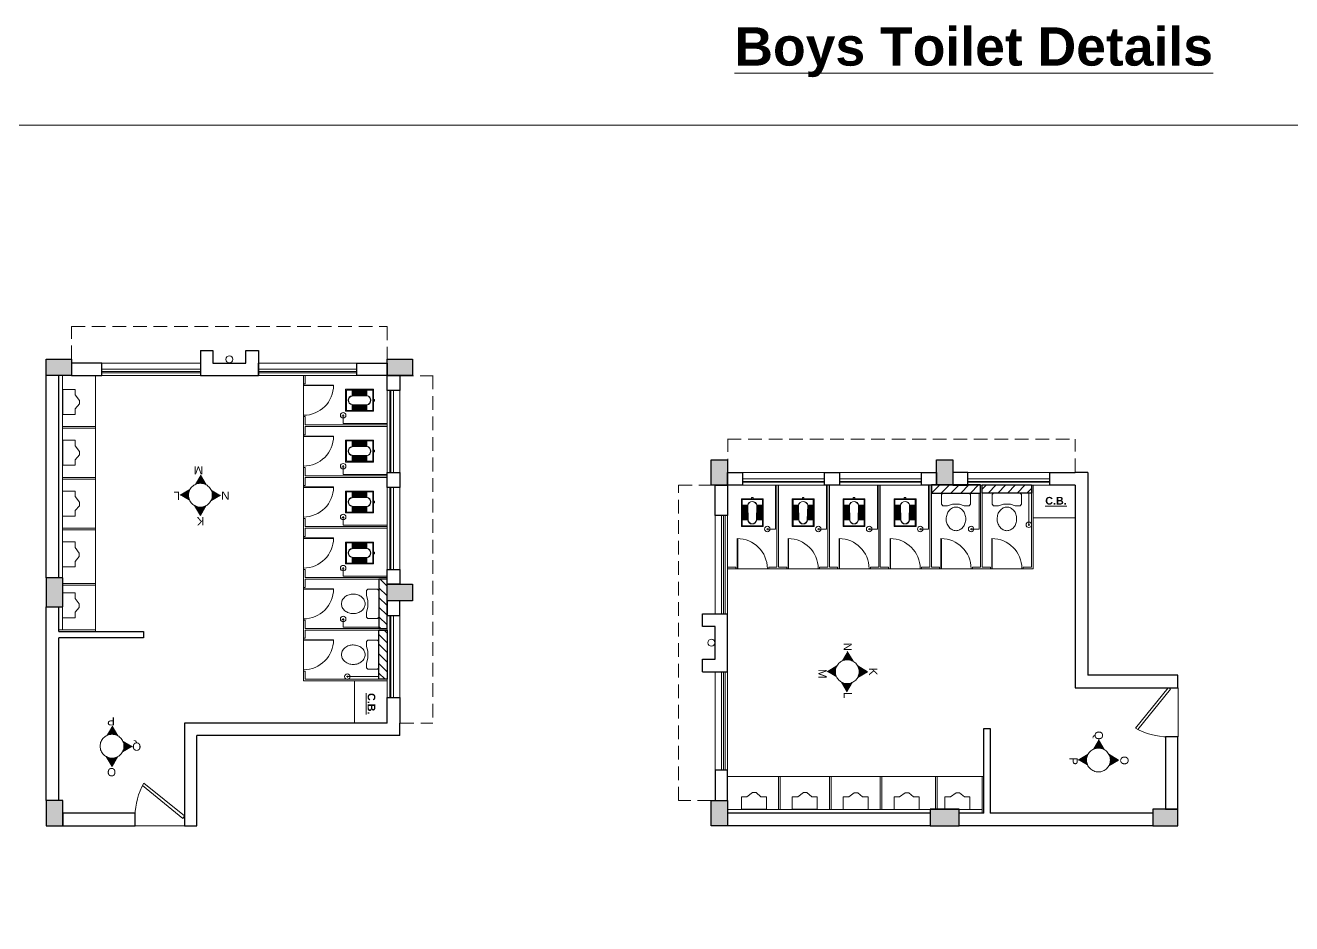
# Model space of a CAD drawing. Header units: millimetres. Extents: x 2733 to 5909, y 1038 to 2089.
# Drawn here: x 2856.23 to 2879.37, y 1056.26 to 1072.69 of the extents above; entities that cross this region are included whole.
import ezdxf

# ---------------------------------------------------------------- set-up
doc = ezdxf.new("R2010")
doc.units = ezdxf.units.MM
for name, pattern in [('CENTER2', [1.125, 0.75, -0.125, 0.125, -0.125]), ('DASHED', [0.75, 0.5, -0.25]), ('DASHED2', [0.375, 0.25, -0.125])]:
    doc.linetypes.add(name, pattern=pattern)
doc.layers.get('0').update_dxf_attribs({"lineweight": 20})
for name, color, linetype, lineweight in [('Arrow', 1, 'Continuous', 15), ('COL HATCH', 253, 'Continuous', 13), ('Column', 251, 'Continuous', 30), ('CUBICAL TOILET', 5, 'Continuous', 15), ('Door', 54, 'Continuous', 18), ('Fixture', 44, 'Continuous', 13), ('Furniture', 13, 'Continuous', 13), ('Hatch', 43, 'Continuous', 13), ('PROJ.', 30, 'DASHED2', 15), ('TEXT', 7, 'Continuous', 15), ('Tiles', 91, 'Continuous', 9), ('Ventilator', 200, 'Continuous', 18), ('Wall', 7, 'Continuous', 30), ('Window-Wall', 7, 'Continuous', 18)]:
    doc.layers.add(name, color=color, linetype=linetype, lineweight=lineweight)
doc.styles.add('L120', font='arial.ttf', dxfattribs={"height": 0.6})
doc.styles.add('SCALE 1000', font='simplex.shx', dxfattribs={"height": 2})

# ---------------------------------------------------------------- blocks, each defined once
blk = doc.blocks.new('C3')
at = {"layer": 'COL HATCH'}
h = blk.add_hatch(color=256, dxfattribs=at)
h.dxf.hatch_style = 1
h.paths.add_polyline_path([(0.3, 0), (0, 0), (0, -0.53), (0.3, -0.53)])
at = {"layer": 'Column'}
for p, q in [((0, 0), (0, -0.53)), ((0.3, 0), (0, 0)), ((0.3, -0.53), (0.3, 0)), ((0, -0.53), (0.3, -0.53))]:
    blk.add_line(p, q, dxfattribs=at)
blk = doc.blocks.new('Urinal 1')
for p, q in [((0, 9), (9, 9)), ((0, 9), (0, -9)), ((9, 9), (9, 5)), ((12, 1), (9, 5)), ((12, -1.5), (12, 1)), ((0, -9), (9, -9)), ((9, -5), (12, -1.5)), ((9, -9), (9, -5))]:
    blk.add_line(p, q)
blk = doc.blocks.new('CU')
at = {"layer": 'COL HATCH', "linetype": 'CENTER2'}
h = blk.add_hatch(color=256, dxfattribs=at)
h.dxf.hatch_style = 1
h.paths.add_polyline_path([(0, 0.035), (0, -0.265), (0.46, -0.265), (0.46, 0.035)])
at = {"layer": 'Column', "linetype": 'CENTER2'}
blk.add_lwpolyline([(0, 0.035), (0, -0.265), (0.46, -0.265), (0.46, 0.035), (0, 0.035)], dxfattribs=at)
blk = doc.blocks.new('nhf')
at = {"layer": 'Fixture'}
blk.add_circle((2408.419, -1429.855), 0.063, dxfattribs=at)
at = {"layer": 'Wall'}
for p, q in [((2407.889, -1429.557), (2408.949, -1429.557)), ((2407.889, -1430.017), (2407.889, -1429.557)), ((2408.949, -1430.017), (2408.949, -1429.557)), ((2408.119, -1430.017), (2408.119, -1429.787)), ((2408.119, -1429.787), (2408.719, -1429.787)), ((2408.719, -1429.787), (2408.719, -1430.017)), ((2407.889, -1430.017), (2408.119, -1430.017)), ((2408.719, -1430.017), (2408.949, -1430.017))]:
    blk.add_line(p, q, dxfattribs=at)
blk = doc.blocks.new('hbg')
at = {"layer": 'Door'}
for p, q in [((2819.633, 1058.459), (2819.633, 1058.279)), ((2819.633, 1058.279), (2818.733, 1058.279))]:
    blk.add_line(p, q, dxfattribs=at)
blk.add_lwpolyline([(2819.633, 1058.459), (2818.894, 1059.059), (2818.868, 1059.014), (2819.607, 1058.414)], close=True, dxfattribs=at)
blk.add_arc((2819.933, 1058.459), 1.199, 150, 180, dxfattribs=at)
blk = doc.blocks.new('GBGR')
at = {"layer": 'Ventilator', "ltscale": 0.02}
for p, q in [((2931.835, 1058.428), (2930.035, 1058.428)), ((2931.835, 1058.398), (2930.035, 1058.398))]:
    blk.add_line(p, q, dxfattribs=at)
at = {"layer": 'Window-Wall'}
for p, q in [((2930.035, 1058.35), (2930.035, 1058.58)), ((2930.035, 1058.58), (2931.835, 1058.58)), ((2931.835, 1058.58), (2931.835, 1058.35)), ((2931.835, 1058.465), (2930.035, 1058.465)), ((2931.835, 1058.35), (2930.035, 1058.35))]:
    blk.add_line(p, q, dxfattribs=at)
blk = doc.blocks.new('bf')
at = {"layer": 'Door', "lineweight": 15}
for p, q in [((2794.931, 1059.43), (2794.931, 1060.03)), ((2794.381, 1059.463), (2794.931, 1059.463)), ((2794.381, 1059.455), (2794.931, 1059.455))]:
    blk.add_line(p, q, dxfattribs=at)
blk.add_ellipse((2794.931, 1059.455), major_axis=(-0.389, 0.389), ratio=1, start_param=-0.785398, end_param=0.784775, dxfattribs=at)
blk = doc.blocks.new('RSA CL6')
for p, q in [((5.51, 3.48), (5.51, 7.28)), ((5.91, 3.47), (5.91, 7.28)), ((6.3, 3.46), (6.3, 7.28)), ((6.69, 3.45), (6.69, 7.28)), ((7.09, 3.44), (7.09, 7.28)), ((7.48, 3.43), (7.48, 7.28)), ((7.87, 3.42), (7.87, 7.28)), ((8.27, 3.41), (8.27, 7.28)), ((8.66, 3.4), (8.66, 7.28)), ((9.06, 3.39), (9.06, 7.28)), ((9.45, 3.38), (9.45, 7.28)), ((9.84, 3.37), (9.84, 7.28)), ((10.24, 3.36), (10.24, 7.28)), ((10.63, 3.35), (10.63, 7.28)), ((11.02, 3.34), (11.02, 7.28)), ((11.42, 3.33), (11.42, 7.28)), ((11.81, 3.32), (11.81, 7.28)), ((12.2, 3.31), (12.2, 7.28)), ((12.6, 3.31), (12.6, 7.28)), ((12.99, 3.3), (12.99, 7.28)), ((13.39, 3.29), (13.39, 7.28)), ((13.78, 3.28), (13.78, 7.28)), ((14.17, 3.27), (14.17, 7.28)), ((14.57, 3.26), (14.57, 7.28)), ((14.96, 3.25), (14.96, 7.28)), ((15.35, 3.24), (15.35, 7.28)), ((15.75, 3.23), (15.75, 7.28)), ((16.14, 3.22), (16.14, 7.28)), ((16.14, 7.28), (16.14, 3.22)), ((5.51, -7.28), (5.51, -3.47)), ((5.91, -7.28), (5.91, -3.45)), ((6.3, -7.28), (6.3, -3.44)), ((6.69, -7.28), (6.69, -3.43)), ((7.09, -7.28), (7.09, -3.42)), ((7.48, -7.28), (7.48, -3.41)), ((7.87, -7.28), (7.87, -3.4)), ((8.27, -7.28), (8.27, -3.39)), ((8.66, -7.28), (8.66, -3.38)), ((9.06, -7.28), (9.06, -3.37)), ((9.45, -7.28), (9.45, -3.36)), ((9.84, -7.28), (9.84, -3.34)), ((10.24, -7.28), (10.24, -3.33)), ((10.63, -7.28), (10.63, -3.32)), ((11.02, -7.28), (11.02, -3.31)), ((11.42, -7.28), (11.42, -3.3)), ((11.81, -7.28), (11.81, -3.29)), ((12.2, -7.28), (12.2, -3.28)), ((12.6, -7.28), (12.6, -3.27)), ((12.99, -7.28), (12.99, -3.26)), ((13.39, -7.28), (13.39, -3.24)), ((13.78, -7.28), (13.78, -3.23)), ((14.17, -7.28), (14.17, -3.22)), ((14.57, -7.28), (14.57, -3.21)), ((14.96, -7.28), (14.96, -3.2)), ((15.35, -7.28), (15.35, -3.19)), ((15.75, -7.28), (15.75, -3.18)), ((16.14, -3.17), (16.14, -7.28)), ((16.14, -7.28), (16.14, -3.17))]:
    blk.add_line(p, q)
blk.add_lwpolyline([(0.79, -0.59), (0, -0.59), (0, 0.59), (0.79, 0.59)])
for points in [[(0.79, 7.87), (20.87, 7.87), (20.87, -7.87), (0.79, -7.87)], [(1.38, 7.28), (20.28, 7.28), (20.28, -7.28), (1.38, -7.28)]]:
    blk.add_lwpolyline(points, close=True)
for points in [[(5.51, 3.48), (16.14, 3.22, -0.899983), (16.14, -3.17), (5.54, -3.47, -0.799392)], [(5.53, 3.28), (16.13, 3.02, -0.897689), (16.12, -2.97), (5.56, -3.27, -0.793494), (5.53, 3.28)]]:
    blk.add_lwpolyline(points, format="xyb", close=True)
blk = doc.blocks.new('ujtg')
at = {"layer": 'CUBICAL TOILET'}
for p, q in [((2749.159, 1059.66), (2749.159, 1059.33)), ((2749.159, 1059.66), (2749.189, 1059.66)), ((2749.189, 1059.66), (2749.189, 1059.51)), ((2749.189, 1059.51), (2750.689, 1059.51)), ((2749.159, 1059.33), (2749.189, 1059.33)), ((2749.189, 1059.48), (2750.689, 1059.48)), ((2749.189, 1059.33), (2749.189, 1059.48))]:
    blk.add_line(p, q, dxfattribs=at)
blk = doc.blocks.new('ENGLISH SHEET')
at = {"layer": 'Fixture'}
for p, q in [((4663.798, 251.204), (4663.773, 251.179)), ((4663.773, 251.179), (4663.773, 250.696)), ((4663.976, 251.204), (4663.798, 251.204)), ((4664.002, 251.179), (4663.976, 251.204)), ((4664.002, 251.09), (4664.002, 251.179)), ((4663.976, 251.001), (4664.002, 251.09)), ((4663.976, 250.874), (4663.976, 251.001)), ((4663.976, 251.001), (4663.976, 250.874)), ((4664.002, 250.785), (4663.976, 250.874)), ((4663.773, 250.696), (4663.798, 250.67)), ((4663.798, 250.67), (4663.976, 250.67)), ((4663.976, 250.67), (4664.002, 250.696)), ((4664.002, 250.696), (4664.002, 250.785))]:
    blk.add_line(p, q, dxfattribs=at)
blk.add_lwpolyline([(4664.459, 250.937, 0.117036), (4664.443, 251.003, 0.104338), (4664.396, 251.063, 0.09029), (4664.321, 251.105, 0.09898), (4664.243, 251.115, 0.08237), (4664.159, 251.101, 0.09029), (4664.09, 251.063, 0.104338), (4664.043, 251.003, 0.117036), (4664.027, 250.937, 0.117036), (4664.043, 250.871, 0.104338), (4664.09, 250.811, 0.09029), (4664.159, 250.773, 0.08237), (4664.243, 250.759, 0.08237), (4664.327, 250.773, 0.09029), (4664.396, 250.811, 0.104338), (4664.443, 250.871, 0.117036)], format="xyb", close=True, dxfattribs=at)
blk = doc.blocks.new('JHGN')
at = {"layer": 'Hatch', "ltscale": 0.05}
h = blk.add_hatch(dxfattribs=at)
h.set_pattern_fill('ANSI31', color=256, angle=630, style=0)
h.set_pattern_definition([(315, (3502.61588, 6612.75207), (0.0883883476, 0.0883883476), [])])
h.paths.add_polyline_path([(2736.718, 1092.978), (2736.718, 1093.878), (2736.568, 1093.878), (2736.568, 1092.978)])
h = blk.add_hatch(dxfattribs=at)
h.set_pattern_fill('ANSI31', color=256, angle=630, style=0)
h.set_pattern_definition([(315, (3502.61588, 6612.78207), (0.0883883476, 0.0883883476), [])])
h.paths.add_polyline_path([(2736.718, 1092.948), (2736.718, 1092.048), (2736.568, 1092.048), (2736.568, 1092.948)])
at = {"layer": 'CUBICAL TOILET'}
for p, q in [((2738.098, 1093.908), (2736.568, 1093.908)), ((2738.068, 1093.878), (2736.568, 1093.878)), ((2738.068, 1093.728), (2738.068, 1093.878)), ((2738.098, 1093.908), (2738.098, 1093.728)), ((2738.098, 1093.728), (2738.068, 1093.728)), ((2738.068, 1088.475), (2738.068, 1088.325)), ((2738.098, 1088.475), (2738.068, 1088.475)), ((2738.098, 1088.475), (2738.098, 1088.325))]:
    blk.add_line(p, q, dxfattribs=at)
at = {"layer": 'Fixture'}
for p, q in [((2736.718, 1093.829), (2737.296, 1093.829)), ((2737.312, 1093.829), (2737.262, 1093.829)), ((2737.296, 1093.814), (2737.296, 1093.846))]:
    blk.add_line(p, q, dxfattribs=at)
at = {"layer": 'Fixture', "ltscale": 0.05}
for p, q in [((2737.374, 1092.924), (2736.718, 1092.924)), ((2737.373, 1092.758), (2737.374, 1092.924)), ((2737.356, 1092.785), (2737.396, 1092.785)), ((2737.374, 1091.994), (2736.568, 1091.994)), ((2737.373, 1091.828), (2737.374, 1091.994)), ((2737.356, 1091.855), (2737.396, 1091.855)), ((2737.374, 1091.061), (2736.568, 1091.061)), ((2737.373, 1090.895), (2737.374, 1091.061)), ((2737.356, 1090.922), (2737.396, 1090.922)), ((2737.374, 1090.131), (2736.568, 1090.131)), ((2737.373, 1089.965), (2737.374, 1090.131)), ((2737.356, 1089.992), (2737.396, 1089.992)), ((2737.374, 1089.201), (2736.568, 1089.201)), ((2737.373, 1089.035), (2737.374, 1089.201)), ((2737.356, 1089.062), (2737.396, 1089.062))]:
    blk.add_line(p, q, dxfattribs=at)
at = {"layer": 'Fixture'}
blk.add_circle((2737.296, 1093.829), 0.05, dxfattribs=at)
at = {"layer": 'Fixture', "ltscale": 0.05}
for centre in [(2737.373, 1092.774), (2737.373, 1091.844), (2737.373, 1090.911), (2737.373, 1089.981), (2737.373, 1089.051)]:
    blk.add_circle(centre, 0.05, dxfattribs=at)
at = {"layer": 'Wall'}
for points in [[(2736.718, 1092.978), (2736.568, 1092.978), (2736.568, 1093.878), (2736.718, 1093.878)], [(2736.718, 1092.948), (2736.568, 1092.948), (2736.568, 1092.048), (2736.718, 1092.048)]]:
    blk.add_lwpolyline(points, close=True, dxfattribs=at)
at = {"layer": 'Door', "lineweight": 15}
for p in [(-56.833, 33.698), (-56.833, 32.768), (-56.833, 31.838), (-56.833, 30.905), (-56.833, 29.975), (-56.833, 29.045)]:
    blk.add_blockref('bf', p, dxfattribs=at)
at = {"layer": 'Fixture', "xscale": -1, "rotation": 180.0029870638235}
for p in [(-1927.068, 1344.122), (-1927.068, 1343.192)]:
    blk.add_blockref('ENGLISH SHEET', p, dxfattribs=at)
at = {"layer": 'Fixture', "extrusion": (0, 0, -1), "xscale": 0.0253999999957415, "yscale": 0.0253999999957415, "zscale": -0.0253999999957415, "rotation": 180.0029870639996}
for p in [(-2736.798, 1091.568), (-2736.798, 1090.635), (-2736.798, 1089.705), (-2736.798, 1088.775)]:
    blk.add_blockref('RSA CL6', p, dxfattribs=at)
at = {"layer": 'Tiles', "lineweight": 15, "xscale": -1}
for p in [(5487.257, 33.468), (5487.257, 32.538), (5487.257, 31.605), (5487.257, 30.675), (5487.257, 29.745)]:
    blk.add_blockref('ujtg', p, dxfattribs=at)
blk = doc.blocks.new('VENTILATOR')
at = {"layer": 'Ventilator', "ltscale": 0.02}
for p, q in [((-0.18, -1.5), (-0.18, 0)), ((-0.165, 0), (-0.165, -1.5))]:
    blk.add_line(p, q, dxfattribs=at)
at = {"layer": 'Window-Wall'}
for p, q in [((-0.23, 0), (0, 0)), ((-0.23, -1.5), (-0.23, 0)), ((-0.115, 0), (-0.115, -1.5)), ((0, 0), (0, -1.5)), ((-0.23, -1.5), (0, -1.5))]:
    blk.add_line(p, q, dxfattribs=at)

msp = doc.modelspace()

# ---------------------------------------------------------------- hatches: boundary and pattern name
at = {"layer": 'Arrow', "ltscale": 0.05}
for points in [[(2859.532, 1064.2839, 0.2574473), (2859.3219, 1064.2839), (2859.4269, 1064.4619)], [(2859.2364, 1064.1985, 0.1266586), (2859.2094, 1064.0934, 0.1266586), (2859.2364, 1063.9883), (2859.0585, 1064.0934)], [(2859.7954, 1064.0934), (2859.6175, 1063.9883, 0.1266586), (2859.6445, 1064.0934, 0.1266586), (2859.6175, 1064.1985)], [(2859.532, 1063.9029), (2859.4269, 1063.7249), (2859.3219, 1063.9029, 0.2574473)], [(2871.2491, 1061.2344), (2871.3541, 1061.0565, 0.1266586), (2871.2491, 1061.0835, 0.1266586), (2871.144, 1061.0565)], [(2871.0585, 1060.971, 0.2574473), (2871.0585, 1060.7609), (2870.8806, 1060.8659)], [(2871.4396, 1060.971), (2871.6175, 1060.8659), (2871.4396, 1060.7609, 0.2574473)], [(2871.144, 1060.6754, 0.1266586), (2871.2491, 1060.6484, 0.1266586), (2871.3541, 1060.6754), (2871.2491, 1060.4975)], [(2857.9169, 1059.6941, 0.2574473), (2857.7068, 1059.6941), (2857.8119, 1059.8721)], [(2858.1803, 1059.5036), (2858.0024, 1059.3985, 0.1266586), (2858.0294, 1059.5036, 0.1266586), (2858.0024, 1059.6087)], [(2875.8389, 1059.6193), (2875.944, 1059.4414, 0.1266586), (2875.8389, 1059.4684, 0.1266586), (2875.7338, 1059.4414)], [(2857.9169, 1059.313), (2857.8119, 1059.1351), (2857.7068, 1059.313, 0.2574473)], [(2875.6483, 1059.3559, 0.2574473), (2875.6483, 1059.1458), (2875.4704, 1059.2509)], [(2876.0294, 1059.3559), (2876.2074, 1059.2509), (2876.0294, 1059.1458, 0.2574473)]]:
    msp.add_hatch(color=256, dxfattribs=at).paths.add_polyline_path(points)

# ---------------------------------------------------------------- linework, layer by layer
at = {"lineweight": 15}
msp.add_lwpolyline([(2938.3735, 1070.8574), (2828.4272, 1070.8574), (2828.4272, 1038.2298), (2938.3735, 1038.2298)], close=True, dxfattribs=at)
at = {"layer": 'Arrow', "ltscale": 0.05}
for p, q in [((2859.4269, 1064.4619), (2859.532, 1064.2839)), ((2859.0585, 1064.0934), (2859.2364, 1064.1985)), ((2859.4269, 1063.7249), (2859.3219, 1063.9029)), ((2859.4269, 1063.7249), (2859.532, 1063.9029)), ((2859.7954, 1064.0934), (2859.6175, 1063.9883)), ((2871.2491, 1061.2344), (2871.3541, 1061.0565)), ((2870.8806, 1060.8659), (2871.0585, 1060.971)), ((2871.6175, 1060.8659), (2871.4396, 1060.971)), ((2871.2491, 1060.4975), (2871.144, 1060.6754)), ((2871.6175, 1060.8659), (2871.4396, 1060.7609)), ((2857.8119, 1059.8721), (2857.9169, 1059.6941)), ((2858.1803, 1059.5036), (2858.0024, 1059.3985)), ((2875.8389, 1059.6193), (2875.944, 1059.4414)), ((2857.8119, 1059.1351), (2857.7068, 1059.313)), ((2857.8119, 1059.1351), (2857.9169, 1059.313)), ((2875.4704, 1059.2509), (2875.6483, 1059.3559)), ((2876.2074, 1059.2509), (2876.0294, 1059.3559)), ((2876.2074, 1059.2509), (2876.0294, 1059.1458))]:
    msp.add_line(p, q, dxfattribs=at)
at = {"layer": 'Arrow', "color": 1, "linetype": 'DASHED', "ltscale": 10}
for centre in [(2859.4269, 1064.0934), (2871.2491, 1060.8659), (2857.8119, 1059.5036), (2875.8389, 1059.2509)]:
    msp.add_circle(centre, 0.2176, dxfattribs=at)
at = {"layer": 'Fixture'}
for p, q in [((2856.9095, 1066.2795), (2856.9095, 1062.5445)), ((2857.5095, 1066.2797), (2857.5095, 1061.5995)), ((2857.5106, 1065.3495), (2856.9106, 1065.3495)), ((2857.5106, 1065.3195), (2856.9106, 1065.3195)), ((2857.5102, 1064.4195), (2856.9102, 1064.4195)), ((2857.5102, 1064.3895), (2856.9102, 1064.3895)), ((2856.9095, 1064.1195), (2856.9095, 1061.6295)), ((2857.5099, 1063.4895), (2856.9099, 1063.4895)), ((2857.5099, 1063.4595), (2856.9099, 1063.4595)), ((2857.5098, 1062.4796), (2856.9098, 1062.4796)), ((2857.5098, 1062.4496), (2856.9098, 1062.4496)), ((2857.5099, 1061.6295), (2856.8395, 1061.6295)), ((2857.5095, 1061.5995), (2856.8407, 1061.5995)), ((2857.2434, 1061.4845), (2856.8407, 1061.4845)), ((2869.0628, 1058.9485), (2873.743, 1058.9485)), ((2869.993, 1058.9496), (2869.993, 1058.3496)), ((2870.023, 1058.9496), (2870.023, 1058.3496)), ((2870.923, 1058.9492), (2870.923, 1058.3492)), ((2870.953, 1058.9492), (2870.953, 1058.3492)), ((2871.853, 1058.9489), (2871.853, 1058.3489)), ((2871.883, 1058.9489), (2871.883, 1058.3489)), ((2872.8628, 1058.9488), (2872.8628, 1058.3488)), ((2872.8928, 1058.9488), (2872.8928, 1058.3488)), ((2873.713, 1058.9489), (2873.713, 1058.2785)), ((2873.743, 1058.9485), (2873.743, 1058.2797)), ((2873.858, 1058.6824), (2873.858, 1058.2797)), ((2869.063, 1058.3485), (2872.798, 1058.3485)), ((2871.223, 1058.3485), (2873.713, 1058.3485))]:
    msp.add_line(p, q, dxfattribs=at)
at = {"layer": 'Furniture', "lineweight": 15}
for points in [[(2875.4158, 1064.2797), (2874.6458, 1064.2797), (2874.6458, 1063.6797), (2875.4158, 1063.6797)], [(2862.8407, 1059.9267), (2862.8407, 1060.6967), (2862.2407, 1060.6967), (2862.2407, 1059.9267)]]:
    msp.add_lwpolyline(points, close=True, dxfattribs=at)
at = {"layer": 'PROJ.'}
for p, q in [((2857.0707, 1066.5796), (2857.0707, 1067.1796)), ((2857.0707, 1067.1796), (2862.8407, 1067.1796)), ((2862.8407, 1067.1796), (2862.8407, 1066.5796)), ((2863.0707, 1066.2782), (2863.6707, 1066.2782)), ((2863.6778, 1066.2797), (2863.6778, 1059.9267)), ((2869.0628, 1065.1168), (2875.4158, 1065.1168)), ((2869.0643, 1064.5097), (2869.0643, 1065.1097)), ((2875.4158, 1064.5168), (2875.4158, 1065.1168)), ((2868.1628, 1058.5097), (2868.1628, 1064.2797)), ((2868.1628, 1064.2797), (2868.7628, 1064.2797)), ((2863.0778, 1059.9267), (2863.6778, 1059.9267)), ((2868.7629, 1058.5097), (2868.1628, 1058.5097))]:
    msp.add_line(p, q, dxfattribs=at)
at = {"layer": 'Wall'}
for p, q in [((2856.6107, 1062.5797), (2856.6107, 1066.2797)), ((2856.8407, 1062.5797), (2856.8407, 1066.2797)), ((2875.6457, 1064.5097), (2875.4157, 1064.5097)), ((2875.6457, 1064.5097), (2875.6457, 1060.8029)), ((2875.4157, 1064.2797), (2875.4157, 1060.5729)), ((2856.6107, 1058.5097), (2856.6107, 1062.0497)), ((2856.8407, 1061.5995), (2856.8407, 1062.0497)), ((2856.8407, 1058.5097), (2856.8407, 1061.4845)), ((2862.8407, 1059.9267), (2859.1339, 1059.9267)), ((2863.0707, 1059.6967), (2863.0707, 1059.9267)), ((2863.0707, 1059.6967), (2859.3639, 1059.6967)), ((2877.0628, 1059.6729), (2877.0628, 1058.3497)), ((2877.2928, 1059.6729), (2877.0628, 1059.6729)), ((2877.2928, 1058.3497), (2877.2928, 1059.6729)), ((2877.0628, 1058.3497), (2877.2928, 1058.3497)), ((2858.2339, 1058.2797), (2856.9107, 1058.2797)), ((2856.9107, 1058.2797), (2856.9107, 1058.0497)), ((2858.2339, 1058.0497), (2858.2339, 1058.2797)), ((2872.7628, 1058.2797), (2869.0628, 1058.2797)), ((2873.743, 1058.2797), (2873.2928, 1058.2797)), ((2876.8328, 1058.2797), (2873.858, 1058.2797)), ((2856.9107, 1058.0497), (2858.2339, 1058.0497)), ((2872.7628, 1058.0497), (2869.0628, 1058.0497)), ((2876.8328, 1058.0497), (2873.2928, 1058.0497))]:
    msp.add_line(p, q, dxfattribs=at)
at = {"layer": 'Wall', "ltscale": 0.2}
for points in [[(2857.0707, 1066.2797), (2857.6257, 1066.2797), (2857.6257, 1066.5097), (2857.0707, 1066.5097)], [(2862.8407, 1066.2797), (2862.2857, 1066.2797), (2862.2857, 1066.5097), (2862.8407, 1066.5097)], [(2869.0628, 1064.2797), (2869.0628, 1063.7247), (2868.8328, 1063.7247), (2868.8328, 1064.2797)], [(2869.0628, 1058.5097), (2869.0628, 1059.0647), (2868.8328, 1059.0647), (2868.8328, 1058.5097)]]:
    msp.add_lwpolyline(points, close=True, dxfattribs=at)
at = {"layer": 'Wall'}
for points in [[(2863.0707, 1066.0076), (2862.8407, 1066.0076), (2862.8407, 1066.2796), (2863.0707, 1066.2796)], [(2863.0707, 1064.2366), (2862.8407, 1064.2366), (2862.8407, 1064.5076), (2863.0707, 1064.5076)], [(2869.3349, 1064.5097), (2869.3349, 1064.2797), (2869.0629, 1064.2797), (2869.0629, 1064.5097)], [(2871.1059, 1064.5097), (2871.1059, 1064.2797), (2870.8349, 1064.2797), (2870.8349, 1064.5097)], [(2872.8779, 1064.5097), (2872.8779, 1064.2797), (2872.6059, 1064.2797), (2872.6059, 1064.5097)], [(2873.1778, 1064.5097), (2873.1778, 1064.2797), (2873.4498, 1064.2797), (2873.4498, 1064.5097)], [(2863.0707, 1062.4646), (2862.8407, 1062.4646), (2862.8407, 1062.7366), (2863.0707, 1062.7366)], [(2863.0707, 1062.1647), (2862.8407, 1062.1647), (2862.8407, 1061.8927), (2863.0707, 1061.8927)]]:
    msp.add_lwpolyline(points, close=True, dxfattribs=at)
for points in [[(2875.4157, 1064.2797), (2875.4157, 1064.2797), (2874.9498, 1064.2797), (2874.9498, 1064.5097), (2875.4157, 1064.5097)], [(2856.8407, 1061.5995), (2858.3872, 1061.5995), (2858.3872, 1061.4845), (2856.8407, 1061.4845)], [(2875.4158, 1060.5729), (2877.2928, 1060.5729), (2877.2928, 1060.8029), (2877.0628, 1060.8029), (2875.6458, 1060.8029)], [(2862.8407, 1059.9267), (2862.8407, 1059.9267), (2862.8407, 1060.3927), (2863.0707, 1060.3927), (2863.0707, 1059.9267)], [(2859.1339, 1059.9267), (2859.1339, 1058.0497), (2859.3639, 1058.0497), (2859.3639, 1058.2797), (2859.3639, 1059.6967)], [(2873.743, 1058.2797), (2873.743, 1059.8262), (2873.858, 1059.8262), (2873.858, 1058.2797)]]:
    msp.add_lwpolyline(points, dxfattribs=at)

# ---------------------------------------------------------------- block references
at = {"linetype": 'Continuous', "xscale": -1}
for p, rotation in [((451.5371, -363.2773), 180), ((4298.6198, -1347.0239), 270)]:
    msp.add_blockref('nhf', p, dxfattribs=dict(at, rotation=rotation))
at = {"layer": 'Column', "linetype": 'CENTER2', "xscale": -1}
for p, rotation in [((2856.6107, 1066.3147), 180), ((2862.8407, 1066.3147), 180), ((2869.0278, 1064.2797), 270), ((2873.1428, 1064.2797), 270), ((2862.8407, 1062.1997), 180), ((2869.0278, 1058.0497), 270)]:
    msp.add_blockref('CU', p, dxfattribs=dict(at, rotation=rotation))
at = {"layer": 'Column', "color": 5}
for p, rotation in [((2856.9107, 1062.0497), 180), ((2873.2928, 1058.3497), 270)]:
    msp.add_blockref('C3', p, dxfattribs=dict(at, rotation=rotation))
at = {"layer": 'Column', "linetype": 'CENTER2'}
for p, rotation in [((2856.6457, 1058.0497), 90), ((2856.6457, 1058.0497), 90), ((2856.6457, 1058.0497), 90), ((2856.6457, 1058.0497), 90), ((2877.2928, 1058.0847), 180), ((2877.2928, 1058.0847), 180), ((2877.2928, 1058.0847), 180), ((2877.2928, 1058.0847), 180)]:
    msp.add_blockref('CU', p, dxfattribs=dict(at, rotation=rotation))
at = {"layer": 'Door', "lineweight": 15, "rotation": 90}
msp.add_blockref('hbg', (3935.5723, -1759.0603), dxfattribs=at)
at = {"layer": 'Door', "lineweight": 15}
msp.add_blockref('hbg', (39.5007, -0.2298), dxfattribs=at)
at = {"layer": 'Fixture', "xscale": 0.02539999999498832, "yscale": 0.02539999999498832, "zscale": 0.02539999999498832}
for p in [(2856.9106, 1065.7995), (2856.9102, 1064.8695), (2856.9099, 1063.9395), (2856.9095, 1063.0095), (2856.9095, 1062.0795)]:
    msp.add_blockref('Urinal 1', p, dxfattribs=at)
at = {"layer": 'Fixture', "xscale": 0.02539999999498832, "yscale": 0.02539999999498832, "zscale": 0.02539999999498832, "rotation": 90}
for p in [(2869.543, 1058.3496), (2870.473, 1058.3492), (2871.403, 1058.3489), (2872.333, 1058.3485), (2873.263, 1058.3485)]:
    msp.add_blockref('Urinal 1', p, dxfattribs=at)
at = {"layer": 'Tiles', "lineweight": 15}
for p, rotation in [((5599.4089, 2154.6046), 180), ((1780.7379, 3800.8479), 270)]:
    msp.add_blockref('JHGN', p, dxfattribs=dict(at, rotation=rotation))
at = {"layer": 'Ventilator', "lineweight": 15}
msp.add_blockref('GBGR', (-72.4089, 7.93), dxfattribs=at)
at = {"layer": 'Ventilator', "lineweight": 15, "xscale": -1}
msp.add_blockref('GBGR', (5792.3202, 7.93), dxfattribs=at)
at = {"layer": 'Ventilator', "lineweight": 15, "xscale": -1, "rotation": 90}
msp.add_blockref('GBGR', (3927.4125, 3993.7592), dxfattribs=at)
at = {"layer": 'Ventilator', "lineweight": 15, "rotation": 90}
msp.add_blockref('GBGR', (3927.4125, -1870.9699), dxfattribs=at)
at = {"layer": 'Wall', "xscale": -1}
for p, rotation in [((2863.0707, 1064.5076), 180), ((2870.8349, 1064.5097), 270), ((2874.9498, 1064.5097), 270), ((2863.0707, 1060.3927), 180)]:
    msp.add_blockref('VENTILATOR', p, dxfattribs=dict(at, rotation=rotation))
at = {"layer": 'Wall', "rotation": 90}
msp.add_blockref('VENTILATOR', (2871.1059, 1064.5097), dxfattribs=at)
at = {"layer": 'Wall'}
msp.add_blockref('VENTILATOR', (2863.0707, 1064.2366), dxfattribs=at)

# ---------------------------------------------------------------- texts
at = {"layer": 'Arrow', "ltscale": 0.05, "char_height": 0.15, "width": 4.322064, "attachment_point": 1, "style": 'L120'}
for s, insert, rotation in [('M', (2859.4776, 1064.4722), 180), ('L', (2859.0537, 1064.007), 180), ('N', (2859.9586, 1064.0108), 180), ('K', (2859.5005, 1063.5436), 180), ('N', (2871.3317, 1061.3976), 270), ('M', (2870.8702, 1060.9166), 270), ('K', (2871.7989, 1060.9395), 270), ('L', (2871.3354, 1060.4927), 270), ('P', (2857.8625, 1059.8824), 180), ('Q', (2875.9215, 1059.7826), 270), ('Q', (2858.3435, 1059.421), 180), ('P', (2875.4601, 1059.3015), 270), ('O', (2876.3887, 1059.3244), 270), ('O', (2857.8854, 1058.9537), 180)]:
    msp.add_mtext(s, dxfattribs=dict(at, insert=insert, rotation=rotation))
at = {"layer": 'TEXT', "linetype": 'DASHED2', "insert": (2869.1853, 1071.7372), "char_height": 0.7, "width": 22.067431, "attachment_point": 7, "style": 'SCALE 1000'}
msp.add_mtext('{\\fArial|b1|i0|c0|p34;\\LBoys Toilet Details}', dxfattribs=at)
at = {"layer": 'TEXT', "insert": (2875.2584, 1064.0619), "char_height": 0.14, "width": 4.322064, "attachment_point": 3, "style": 'L120'}
msp.add_mtext('{\\fArial|b1|i0|c0|p34;\\LC.B.}', dxfattribs=at)
at = {"layer": 'TEXT', "insert": (2862.6229, 1060.084), "char_height": 0.14, "width": 4.322064, "attachment_point": 3, "rotation": 270, "style": 'L120'}
msp.add_mtext('{\\fArial|b1|i0|c0|p34;\\LC.B.}', dxfattribs=at)

doc.saveas('drawing.dxf')
